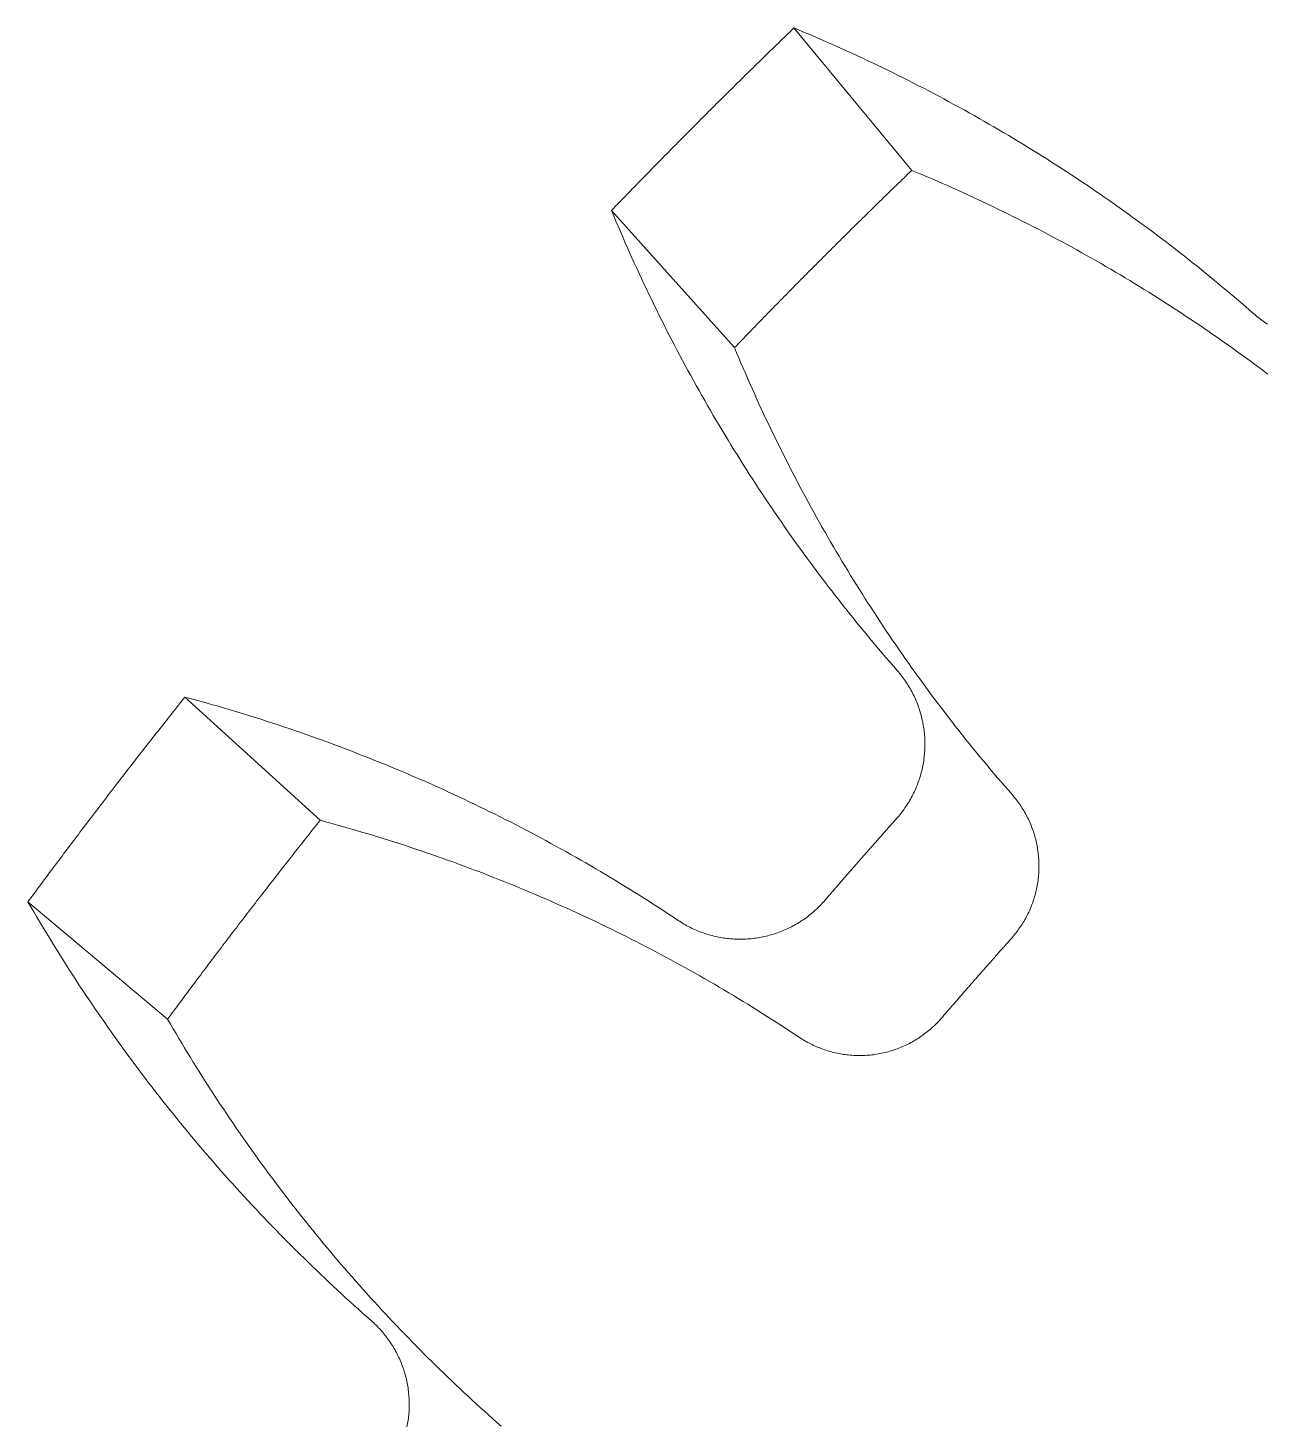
# Model space of a CAD drawing. Header units: millimetres. Extents: x 168.5 to 245.6, y 23.5 to 109.
# Drawn here: x 176.85 to 184.51, y 88.38 to 97.01 of the extents above; entities that cross this region are included whole.
import ezdxf

# ---------------------------------------------------------------- set-up
doc = ezdxf.new("R2010")
doc.units = ezdxf.units.MM
doc.layers.get('0').update_dxf_attribs({"true_color": 0xc2ced6})

# ---------------------------------------------------------------- blocks, each defined once
blk = doc.blocks.new('A$C346350F0')
at = {"color": 0, "linetype": 'Continuous', "lineweight": 0}
for p, q in [((-24.7326, 29.8823), (-25.4601, 30.7613)), ((-25.8272, 28.7877), (-26.5869, 29.6346)), ((-28.3867, 25.8692), (-29.2218, 26.6302)), ((-29.3291, 24.6412), (-30.1919, 25.366))]:
    blk.add_line(p, q, dxfattribs=at)
for points in [[(-25.4601, 30.7613), (-25.4722, 30.7497), (-25.4843, 30.7381), (-25.4964, 30.7264), (-25.5084, 30.7148), (-25.5205, 30.7031), (-25.5325, 30.6914), (-25.5446, 30.6798), (-25.5566, 30.6681), (-25.5687, 30.6564), (-25.5807, 30.6447), (-25.5927, 30.633), (-25.6048, 30.6213), (-25.6168, 30.6096), (-25.6288, 30.5979), (-25.6408, 30.5862), (-25.6528, 30.5745), (-25.6648, 30.5628), (-25.6768, 30.5511), (-25.6888, 30.5394), (-25.7008, 30.5276), (-25.7128, 30.5159), (-25.7248, 30.5042), (-25.7368, 30.4924), (-25.7487, 30.4807), (-25.7607, 30.4689), (-25.7727, 30.4572), (-25.7846, 30.4454), (-25.7966, 30.4336), (-25.8085, 30.4219), (-25.8205, 30.4101), (-25.8324, 30.3983), (-25.8444, 30.3865), (-25.8563, 30.3747), (-25.8682, 30.3629), (-25.8801, 30.3511), (-25.8921, 30.3393), (-25.904, 30.3275), (-25.9159, 30.3157), (-25.9278, 30.3039), (-25.9397, 30.292), (-25.9516, 30.2802), (-25.9635, 30.2684), (-25.9754, 30.2565), (-25.9872, 30.2447), (-25.9991, 30.2329), (-26.011, 30.221), (-26.0228, 30.2091), (-26.0347, 30.1973), (-26.0466, 30.1854), (-26.0584, 30.1735), (-26.0703, 30.1617), (-26.0821, 30.1498), (-26.0939, 30.1379), (-26.1058, 30.126), (-26.1176, 30.1141), (-26.1294, 30.1022), (-26.1413, 30.0903), (-26.1531, 30.0784), (-26.1649, 30.0665), (-26.1767, 30.0546), (-26.1885, 30.0427), (-26.2003, 30.0307), (-26.2121, 30.0188), (-26.2239, 30.0069), (-26.2356, 29.9949), (-26.2474, 29.983), (-26.2592, 29.971), (-26.271, 29.9591), (-26.2827, 29.9471), (-26.2945, 29.9352), (-26.3062, 29.9232), (-26.318, 29.9112), (-26.3297, 29.8992), (-26.3415, 29.8873), (-26.3532, 29.8753), (-26.3649, 29.8633), (-26.3767, 29.8513), (-26.3884, 29.8393), (-26.4001, 29.8273), (-26.4118, 29.8153), (-26.4235, 29.8033), (-26.4352, 29.7912), (-26.4469, 29.7792), (-26.4586, 29.7672), (-26.4703, 29.7552), (-26.482, 29.7431), (-26.4937, 29.7311), (-26.5053, 29.719), (-26.517, 29.707), (-26.5287, 29.6949), (-26.5403, 29.6829), (-26.552, 29.6708), (-26.5636, 29.6587), (-26.5753, 29.6467), (-26.5869, 29.6346)], [(-22.6198, 28.9966), (-22.6464, 29.0198), (-22.6731, 29.043), (-22.6999, 29.0661), (-22.7267, 29.0891), (-22.7537, 29.112), (-22.7807, 29.1348), (-22.8078, 29.1575), (-22.835, 29.1801), (-22.8623, 29.2026), (-22.8896, 29.225), (-22.917, 29.2474), (-22.9445, 29.2696), (-22.9721, 29.2917), (-22.9997, 29.3138), (-23.0274, 29.3357), (-23.0552, 29.3576), (-23.0831, 29.3793), (-23.111, 29.401), (-23.139, 29.4226), (-23.1671, 29.444), (-23.1953, 29.4654), (-23.2235, 29.4867), (-23.2519, 29.5079), (-23.2803, 29.5289), (-23.3087, 29.5499), (-23.3372, 29.5708), (-23.3658, 29.5916), (-23.3945, 29.6123), (-23.4233, 29.6329), (-23.4521, 29.6534), (-23.481, 29.6738), (-23.5099, 29.694), (-23.539, 29.7142), (-23.5681, 29.7343), (-23.5972, 29.7543), (-23.6265, 29.7742), (-23.6558, 29.794), (-23.6851, 29.8137), (-23.7146, 29.8332), (-23.7441, 29.8527), (-23.7736, 29.8721), (-23.8033, 29.8914), (-23.833, 29.9106), (-23.8628, 29.9296), (-23.8926, 29.9486), (-23.9225, 29.9675), (-23.9525, 29.9862), (-23.9825, 30.0049), (-24.0126, 30.0234), (-24.0428, 30.0419), (-24.073, 30.0603), (-24.1033, 30.0785), (-24.1336, 30.0966), (-24.164, 30.1147), (-24.1945, 30.1326), (-24.2251, 30.1504), (-24.2556, 30.1681), (-24.2863, 30.1858), (-24.317, 30.2033), (-24.3478, 30.2207), (-24.3786, 30.238), (-24.4095, 30.2551), (-24.4405, 30.2722), (-24.4715, 30.2892), (-24.5026, 30.3061), (-24.5337, 30.3228), (-24.5649, 30.3395), (-24.5962, 30.356), (-24.6275, 30.3725), (-24.6588, 30.3888), (-24.6902, 30.405), (-24.7217, 30.4211), (-24.7533, 30.4371), (-24.7848, 30.453), (-24.8165, 30.4688), (-24.8482, 30.4845), (-24.8799, 30.5001), (-24.9117, 30.5155), (-24.9436, 30.5309), (-24.9755, 30.5461), (-25.0074, 30.5612), (-25.0394, 30.5762), (-25.0715, 30.5911), (-25.1036, 30.6059), (-25.1358, 30.6206), (-25.168, 30.6352), (-25.2003, 30.6497), (-25.2326, 30.664), (-25.2649, 30.6783), (-25.2973, 30.6924), (-25.3298, 30.7064), (-25.3623, 30.7203), (-25.3949, 30.7341), (-25.4275, 30.7478), (-25.4601, 30.7613)], [(-24.7326, 29.8823), (-24.7443, 29.871), (-24.756, 29.8597), (-24.7678, 29.8484), (-24.7795, 29.837), (-24.7912, 29.8257), (-24.8029, 29.8144), (-24.8146, 29.8031), (-24.8263, 29.7917), (-24.838, 29.7804), (-24.8497, 29.769), (-24.8614, 29.7577), (-24.8731, 29.7463), (-24.8848, 29.7349), (-24.8964, 29.7236), (-24.9081, 29.7122), (-24.9198, 29.7008), (-24.9314, 29.6894), (-24.9431, 29.6781), (-24.9548, 29.6667), (-24.9664, 29.6553), (-24.978, 29.6439), (-24.9897, 29.6325), (-25.0013, 29.6211), (-25.013, 29.6096), (-25.0246, 29.5982), (-25.0362, 29.5868), (-25.0478, 29.5754), (-25.0594, 29.5639), (-25.071, 29.5525), (-25.0826, 29.5411), (-25.0942, 29.5296), (-25.1058, 29.5182), (-25.1174, 29.5067), (-25.129, 29.4953), (-25.1406, 29.4838), (-25.1522, 29.4723), (-25.1637, 29.4609), (-25.1753, 29.4494), (-25.1869, 29.4379), (-25.1984, 29.4264), (-25.21, 29.4149), (-25.2215, 29.4034), (-25.2331, 29.3919), (-25.2446, 29.3804), (-25.2562, 29.3689), (-25.2677, 29.3574), (-25.2792, 29.3459), (-25.2907, 29.3344), (-25.3023, 29.3228), (-25.3138, 29.3113), (-25.3253, 29.2998), (-25.3368, 29.2882), (-25.3483, 29.2767), (-25.3598, 29.2651), (-25.3713, 29.2536), (-25.3828, 29.242), (-25.3942, 29.2305), (-25.4057, 29.2189), (-25.4172, 29.2073), (-25.4287, 29.1957), (-25.4401, 29.1842), (-25.4516, 29.1726), (-25.463, 29.161), (-25.4745, 29.1494), (-25.4859, 29.1378), (-25.4974, 29.1262), (-25.5088, 29.1146), (-25.5202, 29.103), (-25.5317, 29.0914), (-25.5431, 29.0797), (-25.5545, 29.0681), (-25.5659, 29.0565), (-25.5773, 29.0448), (-25.5887, 29.0332), (-25.6001, 29.0216), (-25.6115, 29.0099), (-25.6229, 28.9983), (-25.6343, 28.9866), (-25.6457, 28.9749), (-25.6571, 28.9633), (-25.6684, 28.9516), (-25.6798, 28.9399), (-25.6912, 28.9282), (-25.7025, 28.9166), (-25.7139, 28.9049), (-25.7252, 28.8932), (-25.7366, 28.8815), (-25.7479, 28.8698), (-25.7593, 28.8581), (-25.7706, 28.8464), (-25.7819, 28.8346), (-25.7932, 28.8229), (-25.8046, 28.8112), (-25.8159, 28.7995), (-25.8272, 28.7877)], [(-22.5325, 28.6234), (-22.5599, 28.6441), (-22.5874, 28.6646), (-22.615, 28.6851), (-22.6426, 28.7055), (-22.6704, 28.7258), (-22.6981, 28.746), (-22.726, 28.7661), (-22.7539, 28.7861), (-22.7819, 28.806), (-22.81, 28.8258), (-22.8381, 28.8455), (-22.8663, 28.8651), (-22.8946, 28.8846), (-22.9229, 28.904), (-22.9513, 28.9234), (-22.9798, 28.9426), (-23.0083, 28.9617), (-23.0369, 28.9807), (-23.0656, 28.9997), (-23.0943, 29.0185), (-23.1231, 29.0372), (-23.1519, 29.0558), (-23.1809, 29.0744), (-23.2098, 29.0928), (-23.2389, 29.1111), (-23.268, 29.1293), (-23.2972, 29.1475), (-23.3264, 29.1655), (-23.3557, 29.1834), (-23.3851, 29.2012), (-23.4145, 29.219), (-23.444, 29.2366), (-23.4735, 29.2541), (-23.5031, 29.2715), (-23.5328, 29.2888), (-23.5625, 29.3061), (-23.5923, 29.3232), (-23.6221, 29.3402), (-23.652, 29.3571), (-23.682, 29.3739), (-23.712, 29.3906), (-23.7421, 29.4072), (-23.7722, 29.4237), (-23.8024, 29.44), (-23.8326, 29.4563), (-23.8629, 29.4725), (-23.8933, 29.4886), (-23.9237, 29.5045), (-23.9542, 29.5204), (-23.9847, 29.5362), (-24.0153, 29.5518), (-24.0459, 29.5674), (-24.0766, 29.5828), (-24.1073, 29.5981), (-24.1381, 29.6134), (-24.1689, 29.6285), (-24.1998, 29.6435), (-24.2308, 29.6584), (-24.2618, 29.6732), (-24.2928, 29.6879), (-24.3239, 29.7025), (-24.3551, 29.717), (-24.3862, 29.7313), (-24.4175, 29.7456), (-24.4488, 29.7598), (-24.4801, 29.7738), (-24.5115, 29.7878), (-24.543, 29.8016), (-24.5744, 29.8153), (-24.606, 29.8289), (-24.6376, 29.8424), (-24.6692, 29.8558), (-24.7009, 29.8691), (-24.7326, 29.8823)], [(-26.5869, 29.6346), (-26.5734, 29.6019), (-26.5597, 29.5693), (-26.5459, 29.5368), (-26.532, 29.5043), (-26.518, 29.4718), (-26.5038, 29.4394), (-26.4896, 29.407), (-26.4753, 29.3747), (-26.4608, 29.3424), (-26.4462, 29.3102), (-26.4315, 29.2781), (-26.4167, 29.2459), (-26.4018, 29.2139), (-26.3868, 29.1819), (-26.3717, 29.1499), (-26.3565, 29.118), (-26.3411, 29.0862), (-26.3257, 29.0544), (-26.3101, 29.0226), (-26.2944, 28.9909), (-26.2786, 28.9593), (-26.2627, 28.9277), (-26.2467, 28.8962), (-26.2306, 28.8647), (-26.2144, 28.8333), (-26.1981, 28.8019), (-26.1816, 28.7706), (-26.1651, 28.7394), (-26.1484, 28.7082), (-26.1317, 28.677), (-26.1148, 28.646), (-26.0978, 28.6149), (-26.0808, 28.584), (-26.0636, 28.5531), (-26.0463, 28.5222), (-26.0289, 28.4915), (-26.0114, 28.4607), (-25.9938, 28.4301), (-25.976, 28.3995), (-25.9582, 28.3689), (-25.9403, 28.3385), (-25.9223, 28.3081), (-25.9041, 28.2777), (-25.8859, 28.2474), (-25.8675, 28.2172), (-25.8491, 28.187), (-25.8305, 28.1569), (-25.8119, 28.1269), (-25.7931, 28.0969), (-25.7742, 28.067), (-25.7553, 28.0372), (-25.7362, 28.0074), (-25.717, 27.9777), (-25.6977, 27.9481), (-25.6784, 27.9185), (-25.6589, 27.889), (-25.6393, 27.8596), (-25.6196, 27.8302), (-25.5998, 27.8009), (-25.5799, 27.7716), (-25.56, 27.7425), (-25.5399, 27.7134), (-25.5197, 27.6843), (-25.4994, 27.6554), (-25.479, 27.6265), (-25.4585, 27.5977), (-25.4379, 27.5689), (-25.4172, 27.5403), (-25.3965, 27.5117), (-25.3756, 27.4831), (-25.3546, 27.4547), (-25.3335, 27.4263), (-25.3123, 27.398), (-25.2911, 27.3697), (-25.2697, 27.3416), (-25.2482, 27.3135), (-25.2267, 27.2854), (-25.205, 27.2575), (-25.1832, 27.2296), (-25.1614, 27.2018), (-25.1394, 27.1741), (-25.1174, 27.1465), (-25.0952, 27.1189), (-25.073, 27.0914), (-25.0507, 27.064), (-25.0283, 27.0367), (-25.0057, 27.0094), (-24.9831, 26.9822), (-24.9604, 26.9551), (-24.9376, 26.9281), (-24.9147, 26.9011), (-24.8917, 26.8743), (-24.8687, 26.8475), (-24.8455, 26.8208), (-24.8222, 26.7942)], [(-22.6198, 28.9966), (-22.6118, 28.9897), (-22.6037, 28.9829), (-22.5956, 28.9763), (-22.5873, 28.9698), (-22.5789, 28.9634), (-22.5705, 28.9572), (-22.5619, 28.9511), (-22.5533, 28.9451), (-22.5445, 28.9392), (-22.5357, 28.9335)], [(-25.8272, 28.7877), (-25.814, 28.756), (-25.8007, 28.7244), (-25.7873, 28.6927), (-25.7738, 28.6611), (-25.7602, 28.6296), (-25.7465, 28.5981), (-25.7326, 28.5667), (-25.7187, 28.5353), (-25.7046, 28.5039), (-25.6905, 28.4727), (-25.6762, 28.4414), (-25.6619, 28.4102), (-25.6474, 28.3791), (-25.6328, 28.348), (-25.6181, 28.3169), (-25.6033, 28.2859), (-25.5884, 28.255), (-25.5734, 28.2241), (-25.5582, 28.1933), (-25.543, 28.1625), (-25.5277, 28.1317), (-25.5122, 28.1011), (-25.4967, 28.0704), (-25.481, 28.0398), (-25.4653, 28.0093), (-25.4494, 27.9789), (-25.4335, 27.9485), (-25.4174, 27.9181), (-25.4012, 27.8878), (-25.3849, 27.8576), (-25.3686, 27.8274), (-25.3521, 27.7972), (-25.3355, 27.7672), (-25.3188, 27.7371), (-25.302, 27.7072), (-25.2851, 27.6773), (-25.2681, 27.6474), (-25.251, 27.6177), (-25.2337, 27.5879), (-25.2164, 27.5583), (-25.199, 27.5287), (-25.1815, 27.4991), (-25.1639, 27.4696), (-25.1462, 27.4402), (-25.1283, 27.4109), (-25.1104, 27.3816), (-25.0924, 27.3523), (-25.0743, 27.3231), (-25.056, 27.294), (-25.0377, 27.265), (-25.0193, 27.236), (-25.0008, 27.2071), (-24.9821, 27.1782), (-24.9634, 27.1494), (-24.9446, 27.1207), (-24.9256, 27.092), (-24.9066, 27.0634), (-24.8875, 27.0349), (-24.8683, 27.0064), (-24.849, 26.978), (-24.8296, 26.9497), (-24.81, 26.9214), (-24.7904, 26.8932), (-24.7707, 26.8651), (-24.7509, 26.837), (-24.731, 26.809), (-24.711, 26.7811), (-24.6909, 26.7533), (-24.6707, 26.7255), (-24.6504, 26.6978), (-24.6301, 26.6701), (-24.6096, 26.6425), (-24.589, 26.615), (-24.5683, 26.5876), (-24.5476, 26.5602), (-24.5267, 26.5329), (-24.5058, 26.5057), (-24.4847, 26.4786), (-24.4636, 26.4515), (-24.4424, 26.4245), (-24.421, 26.3976), (-24.3996, 26.3707), (-24.3781, 26.3439), (-24.3565, 26.3172), (-24.3348, 26.2906), (-24.313, 26.2641), (-24.2912, 26.2376), (-24.2692, 26.2112), (-24.2471, 26.1848), (-24.225, 26.1586), (-24.2028, 26.1324), (-24.1804, 26.1063), (-24.158, 26.0803), (-24.1355, 26.0544), (-24.1129, 26.0285)], [(-24.8263, 25.8799), (-24.8193, 25.8878), (-24.8125, 25.8958), (-24.8058, 25.9039), (-24.7992, 25.9121), (-24.7928, 25.9204), (-24.7864, 25.9288), (-24.7802, 25.9373), (-24.7742, 25.9459), (-24.7682, 25.9546), (-24.7625, 25.9634), (-24.7568, 25.9722), (-24.7513, 25.9812), (-24.7459, 25.9902), (-24.7406, 25.9993), (-24.7355, 26.0085), (-24.7305, 26.0178), (-24.7257, 26.0272), (-24.721, 26.0366), (-24.7165, 26.0461), (-24.7121, 26.0556), (-24.7078, 26.0652), (-24.7037, 26.0749), (-24.6998, 26.0847), (-24.696, 26.0945), (-24.6923, 26.1043), (-24.6888, 26.1143), (-24.6854, 26.1242), (-24.6822, 26.1343), (-24.6792, 26.1443), (-24.6763, 26.1544), (-24.6735, 26.1646), (-24.671, 26.1748), (-24.6685, 26.185), (-24.6663, 26.1953), (-24.6641, 26.2056), (-24.6622, 26.2159), (-24.6604, 26.2263), (-24.6587, 26.2367), (-24.6572, 26.2471), (-24.6559, 26.2575), (-24.6548, 26.268), (-24.6537, 26.2785), (-24.6529, 26.289), (-24.6522, 26.2995), (-24.6517, 26.31), (-24.6513, 26.3205), (-24.6511, 26.331), (-24.6511, 26.3415), (-24.6512, 26.352), (-24.6515, 26.3625), (-24.6519, 26.3731), (-24.6525, 26.3836), (-24.6532, 26.3941), (-24.6542, 26.4045), (-24.6552, 26.415), (-24.6565, 26.4254), (-24.6579, 26.4359), (-24.6594, 26.4463), (-24.6611, 26.4567), (-24.663, 26.467), (-24.665, 26.4773), (-24.6672, 26.4876), (-24.6695, 26.4979), (-24.672, 26.5081), (-24.6747, 26.5183), (-24.6775, 26.5284), (-24.6804, 26.5385), (-24.6836, 26.5486), (-24.6868, 26.5586), (-24.6902, 26.5685), (-24.6938, 26.5784), (-24.6975, 26.5882), (-24.7014, 26.598), (-24.7054, 26.6077), (-24.7096, 26.6174), (-24.7139, 26.627), (-24.7184, 26.6365), (-24.723, 26.646), (-24.7277, 26.6554), (-24.7326, 26.6647), (-24.7376, 26.6739), (-24.7428, 26.6831), (-24.7481, 26.6922), (-24.7536, 26.7012), (-24.7592, 26.7101), (-24.7649, 26.7189), (-24.7707, 26.7277), (-24.7767, 26.7363), (-24.7828, 26.7449), (-24.7891, 26.7533), (-24.7955, 26.7617), (-24.802, 26.77), (-24.8086, 26.7781), (-24.8153, 26.7862), (-24.8222, 26.7942)], [(-29.2218, 26.6302), (-29.2322, 26.6171), (-29.2427, 26.604), (-29.2531, 26.5908), (-29.2636, 26.5777), (-29.274, 26.5646), (-29.2844, 26.5514), (-29.2949, 26.5383), (-29.3053, 26.5252), (-29.3157, 26.512), (-29.3261, 26.4989), (-29.3365, 26.4857), (-29.3469, 26.4725), (-29.3573, 26.4594), (-29.3677, 26.4462), (-29.3781, 26.433), (-29.3884, 26.4198), (-29.3988, 26.4067), (-29.4092, 26.3935), (-29.4195, 26.3803), (-29.4299, 26.3671), (-29.4403, 26.3539), (-29.4506, 26.3407), (-29.4609, 26.3275), (-29.4713, 26.3143), (-29.4816, 26.301), (-29.4919, 26.2878), (-29.5023, 26.2746), (-29.5126, 26.2614), (-29.5229, 26.2481), (-29.5332, 26.2349), (-29.5435, 26.2217), (-29.5538, 26.2084), (-29.5641, 26.1952), (-29.5744, 26.1819), (-29.5846, 26.1687), (-29.5949, 26.1554), (-29.6052, 26.1421), (-29.6155, 26.1289), (-29.6257, 26.1156), (-29.636, 26.1023), (-29.6462, 26.0891), (-29.6565, 26.0758), (-29.6667, 26.0625), (-29.6769, 26.0492), (-29.6872, 26.0359), (-29.6974, 26.0226), (-29.7076, 26.0093), (-29.7178, 25.996), (-29.728, 25.9827), (-29.7382, 25.9694), (-29.7484, 25.956), (-29.7586, 25.9427), (-29.7688, 25.9294), (-29.779, 25.916), (-29.7891, 25.9027), (-29.7993, 25.8894), (-29.8095, 25.876), (-29.8196, 25.8627), (-29.8298, 25.8493), (-29.8399, 25.836), (-29.8501, 25.8226), (-29.8602, 25.8092), (-29.8704, 25.7959), (-29.8805, 25.7825), (-29.8906, 25.7691), (-29.9007, 25.7558), (-29.9108, 25.7424), (-29.921, 25.729), (-29.9311, 25.7156), (-29.9411, 25.7022), (-29.9512, 25.6888), (-29.9613, 25.6754), (-29.9714, 25.662), (-29.9815, 25.6486), (-29.9916, 25.6352), (-30.0016, 25.6217), (-30.0117, 25.6083), (-30.0217, 25.5949), (-30.0318, 25.5815), (-30.0418, 25.568), (-30.0519, 25.5546), (-30.0619, 25.5411), (-30.0719, 25.5277), (-30.0819, 25.5142), (-30.092, 25.5008), (-30.102, 25.4873), (-30.112, 25.4739), (-30.122, 25.4604), (-30.132, 25.4469), (-30.142, 25.4334), (-30.152, 25.42), (-30.1619, 25.4065), (-30.1719, 25.393), (-30.1819, 25.3795), (-30.1919, 25.366)], [(-26.1754, 25.2513), (-26.2048, 25.2709), (-26.2343, 25.2903), (-26.2639, 25.3097), (-26.2935, 25.329), (-26.3232, 25.3482), (-26.353, 25.3673), (-26.3828, 25.3862), (-26.4127, 25.4051), (-26.4427, 25.4239), (-26.4727, 25.4426), (-26.5028, 25.4611), (-26.5329, 25.4796), (-26.5632, 25.4979), (-26.5934, 25.5162), (-26.6238, 25.5343), (-26.6542, 25.5524), (-26.6847, 25.5703), (-26.7152, 25.5881), (-26.7458, 25.6059), (-26.7765, 25.6235), (-26.8072, 25.641), (-26.8379, 25.6584), (-26.8688, 25.6757), (-26.8997, 25.6929), (-26.9306, 25.71), (-26.9616, 25.727), (-26.9927, 25.7438), (-27.0238, 25.7606), (-27.055, 25.7773), (-27.0863, 25.7938), (-27.1176, 25.8103), (-27.1489, 25.8266), (-27.1804, 25.8428), (-27.2118, 25.8589), (-27.2433, 25.8749), (-27.2749, 25.8908), (-27.3066, 25.9066), (-27.3383, 25.9223), (-27.37, 25.9379), (-27.4018, 25.9534), (-27.4336, 25.9687), (-27.4655, 25.984), (-27.4975, 25.9991), (-27.5295, 26.0141), (-27.5616, 26.029), (-27.5937, 26.0438), (-27.6258, 26.0585), (-27.6581, 26.0731), (-27.6903, 26.0876), (-27.7226, 26.1019), (-27.755, 26.1162), (-27.7874, 26.1303), (-27.8199, 26.1443), (-27.8524, 26.1582), (-27.8849, 26.172), (-27.9175, 26.1857), (-27.9502, 26.1993), (-27.9829, 26.2128), (-28.0156, 26.2261), (-28.0484, 26.2393), (-28.0812, 26.2525), (-28.1141, 26.2655), (-28.147, 26.2784), (-28.18, 26.2911), (-28.213, 26.3038), (-28.2461, 26.3164), (-28.2792, 26.3288), (-28.3123, 26.3411), (-28.3455, 26.3533), (-28.3787, 26.3654), (-28.412, 26.3774), (-28.4453, 26.3893), (-28.4786, 26.401), (-28.512, 26.4127), (-28.5454, 26.4242), (-28.5789, 26.4356), (-28.6124, 26.4469), (-28.646, 26.4581), (-28.6795, 26.4691), (-28.7132, 26.4801), (-28.7468, 26.4909), (-28.7805, 26.5016), (-28.8143, 26.5122), (-28.848, 26.5227), (-28.8818, 26.533), (-28.9157, 26.5433), (-28.9495, 26.5534), (-28.9835, 26.5634), (-29.0174, 26.5733), (-29.0514, 26.5831), (-29.0854, 26.5927), (-29.1194, 26.6023), (-29.1535, 26.6117), (-29.1876, 26.621), (-29.2218, 26.6302)], [(-24.1168, 25.1403), (-24.1101, 25.148), (-24.1034, 25.1558), (-24.0969, 25.1637), (-24.0905, 25.1716), (-24.0843, 25.1797), (-24.0781, 25.1879), (-24.0721, 25.1961), (-24.0662, 25.2045), (-24.0605, 25.2129), (-24.0548, 25.2214), (-24.0493, 25.2301), (-24.044, 25.2388), (-24.0387, 25.2475), (-24.0336, 25.2564), (-24.0287, 25.2653), (-24.0238, 25.2743), (-24.0191, 25.2834), (-24.0146, 25.2925), (-24.0102, 25.3018), (-24.0059, 25.311), (-24.0018, 25.3204), (-23.9978, 25.3298), (-23.9939, 25.3393), (-23.9902, 25.3488), (-23.9867, 25.3584), (-23.9833, 25.368), (-23.98, 25.3777), (-23.9769, 25.3874), (-23.9739, 25.3972), (-23.9711, 25.407), (-23.9685, 25.4169), (-23.966, 25.4268), (-23.9636, 25.4368), (-23.9614, 25.4467), (-23.9593, 25.4567), (-23.9574, 25.4668), (-23.9557, 25.4769), (-23.9541, 25.4869), (-23.9526, 25.4971), (-23.9514, 25.5072), (-23.9502, 25.5174), (-23.9492, 25.5275), (-23.9484, 25.5377), (-23.9477, 25.5479), (-23.9472, 25.5581), (-23.9469, 25.5683), (-23.9467, 25.5786), (-23.9466, 25.5888), (-23.9467, 25.599), (-23.947, 25.6092), (-23.9474, 25.6194), (-23.948, 25.6296), (-23.9487, 25.6398), (-23.9496, 25.65), (-23.9507, 25.6602), (-23.9519, 25.6703), (-23.9532, 25.6804), (-23.9547, 25.6905), (-23.9564, 25.7006), (-23.9582, 25.7107), (-23.9602, 25.7207), (-23.9623, 25.7307), (-23.9646, 25.7407), (-23.967, 25.7506), (-23.9696, 25.7605), (-23.9723, 25.7703), (-23.9752, 25.7801), (-23.9782, 25.7899), (-23.9814, 25.7996), (-23.9847, 25.8093), (-23.9882, 25.8189), (-23.9918, 25.8285), (-23.9955, 25.838), (-23.9994, 25.8474), (-24.0035, 25.8568), (-24.0077, 25.8661), (-24.012, 25.8754), (-24.0165, 25.8846), (-24.0211, 25.8937), (-24.0258, 25.9027), (-24.0307, 25.9117), (-24.0358, 25.9206), (-24.0409, 25.9294), (-24.0462, 25.9382), (-24.0516, 25.9468), (-24.0572, 25.9554), (-24.0629, 25.9639), (-24.0687, 25.9723), (-24.0746, 25.9806), (-24.0807, 25.9888), (-24.0869, 25.9969), (-24.0932, 26.005), (-24.0997, 26.0129), (-24.1062, 26.0208), (-24.1129, 26.0285)], [(-28.3867, 25.8692), (-28.3969, 25.8565), (-28.407, 25.8437), (-28.4172, 25.831), (-28.4273, 25.8182), (-28.4375, 25.8055), (-28.4476, 25.7927), (-28.4577, 25.7799), (-28.4678, 25.7672), (-28.478, 25.7544), (-28.4881, 25.7416), (-28.4982, 25.7288), (-28.5083, 25.716), (-28.5184, 25.7033), (-28.5285, 25.6905), (-28.5386, 25.6777), (-28.5486, 25.6649), (-28.5587, 25.6521), (-28.5688, 25.6392), (-28.5789, 25.6264), (-28.5889, 25.6136), (-28.599, 25.6008), (-28.609, 25.588), (-28.6191, 25.5751), (-28.6291, 25.5623), (-28.6391, 25.5495), (-28.6492, 25.5366), (-28.6592, 25.5238), (-28.6692, 25.5109), (-28.6792, 25.4981), (-28.6893, 25.4852), (-28.6993, 25.4724), (-28.7093, 25.4595), (-28.7193, 25.4466), (-28.7292, 25.4338), (-28.7392, 25.4209), (-28.7492, 25.408), (-28.7592, 25.3951), (-28.7692, 25.3822), (-28.7791, 25.3693), (-28.7891, 25.3564), (-28.799, 25.3435), (-28.809, 25.3306), (-28.8189, 25.3177), (-28.8289, 25.3048), (-28.8388, 25.2919), (-28.8487, 25.279), (-28.8587, 25.266), (-28.8686, 25.2531), (-28.8785, 25.2402), (-28.8884, 25.2272), (-28.8983, 25.2143), (-28.9082, 25.2014), (-28.9181, 25.1884), (-28.928, 25.1755), (-28.9379, 25.1625), (-28.9478, 25.1496), (-28.9576, 25.1366), (-28.9675, 25.1236), (-28.9774, 25.1107), (-28.9872, 25.0977), (-28.9971, 25.0847), (-29.0069, 25.0717), (-29.0168, 25.0587), (-29.0266, 25.0457), (-29.0365, 25.0328), (-29.0463, 25.0198), (-29.0561, 25.0068), (-29.0659, 24.9937), (-29.0757, 24.9807), (-29.0855, 24.9677), (-29.0954, 24.9547), (-29.1051, 24.9417), (-29.1149, 24.9287), (-29.1247, 24.9156), (-29.1345, 24.9026), (-29.1443, 24.8896), (-29.1541, 24.8765), (-29.1638, 24.8635), (-29.1736, 24.8504), (-29.1833, 24.8374), (-29.1931, 24.8243), (-29.2028, 24.8113), (-29.2126, 24.7982), (-29.2223, 24.7851), (-29.2321, 24.7721), (-29.2418, 24.759), (-29.2515, 24.7459), (-29.2612, 24.7328), (-29.2709, 24.7197), (-29.2806, 24.7067), (-29.2903, 24.6936), (-29.3, 24.6805), (-29.3097, 24.6674), (-29.3194, 24.6543), (-29.3291, 24.6412)], [(-25.4274, 24.5297), (-25.456, 24.5487), (-25.4846, 24.5676), (-25.5133, 24.5865), (-25.5421, 24.6052), (-25.571, 24.6238), (-25.5999, 24.6424), (-25.6289, 24.6608), (-25.6579, 24.6791), (-25.687, 24.6974), (-25.7162, 24.7155), (-25.7454, 24.7335), (-25.7747, 24.7515), (-25.8041, 24.7693), (-25.8335, 24.787), (-25.863, 24.8047), (-25.8925, 24.8222), (-25.9221, 24.8396), (-25.9518, 24.8569), (-25.9815, 24.8741), (-26.0113, 24.8913), (-26.0411, 24.9083), (-26.071, 24.9252), (-26.101, 24.942), (-26.131, 24.9587), (-26.1611, 24.9753), (-26.1912, 24.9918), (-26.2214, 25.0082), (-26.2516, 25.0245), (-26.2819, 25.0406), (-26.3123, 25.0567), (-26.3427, 25.0727), (-26.3731, 25.0886), (-26.4036, 25.1043), (-26.4342, 25.12), (-26.4648, 25.1355), (-26.4955, 25.151), (-26.5262, 25.1663), (-26.557, 25.1816), (-26.5879, 25.1967), (-26.6188, 25.2117), (-26.6497, 25.2266), (-26.6807, 25.2414), (-26.7117, 25.2561), (-26.7428, 25.2707), (-26.774, 25.2852), (-26.8052, 25.2996), (-26.8364, 25.3139), (-26.8677, 25.328), (-26.899, 25.3421), (-26.9304, 25.356), (-26.9619, 25.3699), (-26.9933, 25.3836), (-27.0249, 25.3972), (-27.0564, 25.4107), (-27.0881, 25.4241), (-27.1197, 25.4374), (-27.1515, 25.4506), (-27.1832, 25.4637), (-27.215, 25.4767), (-27.2469, 25.4895), (-27.2788, 25.5023), (-27.3107, 25.5149), (-27.3427, 25.5274), (-27.3747, 25.5398), (-27.4068, 25.5522), (-27.4389, 25.5643), (-27.471, 25.5764), (-27.5032, 25.5884), (-27.5355, 25.6003), (-27.5677, 25.612), (-27.6001, 25.6237), (-27.6324, 25.6352), (-27.6648, 25.6466), (-27.6972, 25.6579), (-27.7297, 25.6691), (-27.7622, 25.6802), (-27.7948, 25.6911), (-27.8274, 25.702), (-27.86, 25.7127), (-27.8927, 25.7234), (-27.9253, 25.7339), (-27.9581, 25.7443), (-27.9909, 25.7546), (-28.0237, 25.7648), (-28.0565, 25.7748), (-28.0894, 25.7848), (-28.1223, 25.7946), (-28.1552, 25.8043), (-28.1882, 25.8139), (-28.2212, 25.8234), (-28.2542, 25.8328), (-28.2873, 25.8421), (-28.3204, 25.8513), (-28.3536, 25.8603), (-28.3867, 25.8692)], [(-24.8263, 25.8799), (-24.831, 25.8746), (-24.8357, 25.8693), (-24.8404, 25.864), (-24.8451, 25.8587), (-24.8498, 25.8535), (-24.8545, 25.8482), (-24.8592, 25.8429), (-24.8639, 25.8376), (-24.8686, 25.8323), (-24.8733, 25.827), (-24.878, 25.8218), (-24.8827, 25.8165), (-24.8874, 25.8112), (-24.8921, 25.8059), (-24.8968, 25.8006), (-24.9015, 25.7953), (-24.9062, 25.79), (-24.9109, 25.7847), (-24.9156, 25.7794), (-24.9203, 25.7741), (-24.925, 25.7688), (-24.9296, 25.7635), (-24.9343, 25.7582), (-24.939, 25.7529), (-24.9437, 25.7476), (-24.9484, 25.7423), (-24.9531, 25.737), (-24.9578, 25.7317), (-24.9624, 25.7264), (-24.9671, 25.7211), (-24.9718, 25.7158), (-24.9765, 25.7105), (-24.9812, 25.7052), (-24.9858, 25.6999), (-24.9905, 25.6946), (-24.9952, 25.6893), (-24.9999, 25.684), (-25.0045, 25.6787), (-25.0092, 25.6734), (-25.0139, 25.6681), (-25.0186, 25.6627), (-25.0232, 25.6574), (-25.0279, 25.6521), (-25.0326, 25.6468), (-25.0372, 25.6415), (-25.0419, 25.6362), (-25.0466, 25.6309), (-25.0512, 25.6255), (-25.0559, 25.6202), (-25.0606, 25.6149), (-25.0652, 25.6096), (-25.0699, 25.6043), (-25.0745, 25.5989), (-25.0792, 25.5936), (-25.0839, 25.5883), (-25.0885, 25.583), (-25.0932, 25.5776), (-25.0978, 25.5723), (-25.1025, 25.567), (-25.1071, 25.5616), (-25.1118, 25.5563), (-25.1164, 25.551), (-25.1211, 25.5457), (-25.1257, 25.5403), (-25.1304, 25.535), (-25.135, 25.5297), (-25.1397, 25.5243), (-25.1443, 25.519), (-25.149, 25.5136), (-25.1536, 25.5083), (-25.1582, 25.503), (-25.1629, 25.4976), (-25.1675, 25.4923), (-25.1722, 25.487), (-25.1768, 25.4816), (-25.1814, 25.4763), (-25.1861, 25.4709), (-25.1907, 25.4656), (-25.1953, 25.4602), (-25.2, 25.4549), (-25.2046, 25.4495), (-25.2092, 25.4442), (-25.2139, 25.4389), (-25.2185, 25.4335), (-25.2231, 25.4282), (-25.2278, 25.4228), (-25.2324, 25.4175), (-25.237, 25.4121), (-25.2416, 25.4067), (-25.2463, 25.4014), (-25.2509, 25.396), (-25.2555, 25.3907), (-25.2601, 25.3853), (-25.2647, 25.38), (-25.2694, 25.3746)], [(-30.1919, 25.366), (-30.1741, 25.3354), (-30.1563, 25.3049), (-30.1384, 25.2744), (-30.1204, 25.244), (-30.1022, 25.2136), (-30.084, 25.1833), (-30.0657, 25.1531), (-30.0472, 25.1229), (-30.0287, 25.0928), (-30.01, 25.0628), (-29.9913, 25.0328), (-29.9724, 25.0029), (-29.9534, 24.9731), (-29.9344, 24.9433), (-29.9152, 24.9136), (-29.8959, 24.8839), (-29.8766, 24.8544), (-29.8571, 24.8249), (-29.8375, 24.7954), (-29.8178, 24.766), (-29.798, 24.7367), (-29.7782, 24.7075), (-29.7582, 24.6783), (-29.7381, 24.6492), (-29.7179, 24.6202), (-29.6976, 24.5912), (-29.6773, 24.5623), (-29.6568, 24.5335), (-29.6362, 24.5048), (-29.6155, 24.4761), (-29.5947, 24.4475), (-29.5739, 24.4189), (-29.5529, 24.3905), (-29.5318, 24.3621), (-29.5106, 24.3338), (-29.4894, 24.3055), (-29.468, 24.2773), (-29.4465, 24.2492), (-29.425, 24.2212), (-29.4033, 24.1933), (-29.3816, 24.1654), (-29.3597, 24.1376), (-29.3378, 24.1099), (-29.3157, 24.0822), (-29.2936, 24.0547), (-29.2714, 24.0272), (-29.249, 23.9997), (-29.2266, 23.9724), (-29.2041, 23.9451), (-29.1815, 23.9179), (-29.1588, 23.8908), (-29.136, 23.8638), (-29.1131, 23.8369), (-29.0901, 23.81), (-29.0671, 23.7832), (-29.0439, 23.7565), (-29.0206, 23.7299), (-28.9973, 23.7033), (-28.9739, 23.6768), (-28.9503, 23.6504), (-28.9267, 23.6241), (-28.903, 23.5979), (-28.8792, 23.5718), (-28.8553, 23.5457), (-28.8313, 23.5197), (-28.8072, 23.4938), (-28.7831, 23.468), (-28.7588, 23.4423), (-28.7345, 23.4166), (-28.71, 23.3911), (-28.6855, 23.3656), (-28.6609, 23.3402), (-28.6362, 23.3149), (-28.6115, 23.2897), (-28.5866, 23.2645), (-28.5616, 23.2395), (-28.5366, 23.2145), (-28.5115, 23.1896), (-28.4863, 23.1648), (-28.461, 23.1401), (-28.4356, 23.1155), (-28.4101, 23.091), (-28.3846, 23.0666), (-28.3589, 23.0422), (-28.3332, 23.0179), (-28.3074, 22.9938), (-28.2815, 22.9697), (-28.2556, 22.9457), (-28.2295, 22.9218), (-28.2034, 22.898), (-28.1772, 22.8742), (-28.1509, 22.8506), (-28.1245, 22.827), (-28.098, 22.8036), (-28.0715, 22.7802)], [(-26.1754, 25.2513), (-26.1666, 25.2455), (-26.1577, 25.2398), (-26.1487, 25.2343), (-26.1397, 25.229), (-26.1305, 25.2237), (-26.1213, 25.2186), (-26.112, 25.2137), (-26.1027, 25.2089), (-26.0933, 25.2042), (-26.0838, 25.1997), (-26.0742, 25.1953), (-26.0646, 25.1911), (-26.0549, 25.187), (-26.0451, 25.1831), (-26.0353, 25.1793), (-26.0254, 25.1757), (-26.0155, 25.1722), (-26.0055, 25.1689), (-25.9955, 25.1657), (-25.9854, 25.1627), (-25.9753, 25.1598), (-25.9651, 25.1571), (-25.9549, 25.1545), (-25.9447, 25.1521), (-25.9344, 25.1499), (-25.9241, 25.1478), (-25.9137, 25.1458), (-25.9034, 25.1441), (-25.893, 25.1424), (-25.8826, 25.141), (-25.8721, 25.1397), (-25.8617, 25.1385), (-25.8512, 25.1376), (-25.8407, 25.1367), (-25.8302, 25.1361), (-25.8197, 25.1356), (-25.8092, 25.1352), (-25.7987, 25.1351), (-25.7881, 25.135), (-25.7776, 25.1352), (-25.7671, 25.1355), (-25.7566, 25.1359), (-25.7461, 25.1366), (-25.7356, 25.1373), (-25.7251, 25.1383), (-25.7147, 25.1394), (-25.7042, 25.1406), (-25.6938, 25.1421), (-25.6834, 25.1436), (-25.673, 25.1454), (-25.6627, 25.1473), (-25.6523, 25.1493), (-25.6421, 25.1515), (-25.6318, 25.1539), (-25.6216, 25.1564), (-25.6114, 25.1591), (-25.6013, 25.1619), (-25.5912, 25.1649), (-25.5812, 25.1681), (-25.5712, 25.1713), (-25.5612, 25.1748), (-25.5513, 25.1784), (-25.5415, 25.1821), (-25.5317, 25.186), (-25.522, 25.1901), (-25.5124, 25.1943), (-25.5028, 25.1986), (-25.4933, 25.2031), (-25.4838, 25.2077), (-25.4744, 25.2125), (-25.4651, 25.2174), (-25.4559, 25.2224), (-25.4468, 25.2276), (-25.4377, 25.233), (-25.4287, 25.2385), (-25.4198, 25.2441), (-25.411, 25.2498), (-25.4023, 25.2557), (-25.3936, 25.2617), (-25.3851, 25.2678), (-25.3766, 25.2741), (-25.3683, 25.2805), (-25.36, 25.287), (-25.3519, 25.2937), (-25.3438, 25.3004), (-25.3359, 25.3073), (-25.3281, 25.3144), (-25.3203, 25.3215), (-25.3127, 25.3287), (-25.3052, 25.3361), (-25.2978, 25.3436), (-25.2905, 25.3512), (-25.2833, 25.3589), (-25.2763, 25.3667), (-25.2694, 25.3746)], [(-24.1168, 25.1403), (-24.1214, 25.1352), (-24.126, 25.1301), (-24.1305, 25.1249), (-24.1351, 25.1198), (-24.1397, 25.1147), (-24.1443, 25.1095), (-24.1488, 25.1044), (-24.1534, 25.0993), (-24.158, 25.0941), (-24.1625, 25.089), (-24.1671, 25.0839), (-24.1717, 25.0787), (-24.1762, 25.0736), (-24.1808, 25.0685), (-24.1853, 25.0633), (-24.1899, 25.0582), (-24.1945, 25.053), (-24.199, 25.0479), (-24.2036, 25.0428), (-24.2081, 25.0376), (-24.2127, 25.0325), (-24.2173, 25.0273), (-24.2218, 25.0222), (-24.2264, 25.017), (-24.2309, 25.0119), (-24.2355, 25.0067), (-24.24, 25.0016), (-24.2446, 24.9964), (-24.2491, 24.9913), (-24.2537, 24.9861), (-24.2582, 24.981), (-24.2628, 24.9758), (-24.2673, 24.9707), (-24.2718, 24.9655), (-24.2764, 24.9604), (-24.2809, 24.9552), (-24.2855, 24.95), (-24.29, 24.9449), (-24.2946, 24.9397), (-24.2991, 24.9346), (-24.3036, 24.9294), (-24.3082, 24.9242), (-24.3127, 24.9191), (-24.3172, 24.9139), (-24.3218, 24.9088), (-24.3263, 24.9036), (-24.3308, 24.8984), (-24.3354, 24.8933), (-24.3399, 24.8881), (-24.3444, 24.8829), (-24.349, 24.8778), (-24.3535, 24.8726), (-24.358, 24.8674), (-24.3625, 24.8622), (-24.3671, 24.8571), (-24.3716, 24.8519), (-24.3761, 24.8467), (-24.3806, 24.8415), (-24.3851, 24.8364), (-24.3897, 24.8312), (-24.3942, 24.826), (-24.3987, 24.8208), (-24.4032, 24.8157), (-24.4077, 24.8105), (-24.4123, 24.8053), (-24.4168, 24.8001), (-24.4213, 24.7949), (-24.4258, 24.7898), (-24.4303, 24.7846), (-24.4348, 24.7794), (-24.4393, 24.7742), (-24.4438, 24.769), (-24.4483, 24.7638), (-24.4528, 24.7586), (-24.4574, 24.7534), (-24.4619, 24.7483), (-24.4664, 24.7431), (-24.4709, 24.7379), (-24.4754, 24.7327), (-24.4799, 24.7275), (-24.4844, 24.7223), (-24.4889, 24.7171), (-24.4934, 24.7119), (-24.4979, 24.7067), (-24.5024, 24.7015), (-24.5069, 24.6963), (-24.5113, 24.6911), (-24.5158, 24.6859), (-24.5203, 24.6807), (-24.5248, 24.6755), (-24.5293, 24.6703), (-24.5338, 24.6651), (-24.5383, 24.6599), (-24.5428, 24.6547), (-24.5473, 24.6495)], [(-29.3291, 24.6412), (-29.3119, 24.6114), (-29.2946, 24.5818), (-29.2772, 24.5521), (-29.2596, 24.5226), (-29.242, 24.4931), (-29.2243, 24.4637), (-29.2065, 24.4343), (-29.1886, 24.405), (-29.1706, 24.3758), (-29.1524, 24.3466), (-29.1342, 24.3175), (-29.1159, 24.2884), (-29.0975, 24.2594), (-29.079, 24.2305), (-29.0603, 24.2017), (-29.0416, 24.1729), (-29.0228, 24.1441), (-29.0039, 24.1155), (-28.9849, 24.0869), (-28.9657, 24.0583), (-28.9465, 24.0298), (-28.9272, 24.0014), (-28.9078, 23.9731), (-28.8883, 23.9448), (-28.8687, 23.9166), (-28.849, 23.8885), (-28.8292, 23.8604), (-28.8093, 23.8324), (-28.7893, 23.8045), (-28.7692, 23.7766), (-28.749, 23.7489), (-28.7288, 23.7211), (-28.7084, 23.6935), (-28.6879, 23.6659), (-28.6673, 23.6384), (-28.6467, 23.611), (-28.6259, 23.5836), (-28.6051, 23.5563), (-28.5841, 23.5291), (-28.5631, 23.5019), (-28.542, 23.4748), (-28.5207, 23.4478), (-28.4994, 23.4209), (-28.478, 23.394), (-28.4565, 23.3673), (-28.4349, 23.3406), (-28.4132, 23.3139), (-28.3914, 23.2874), (-28.3696, 23.2609), (-28.3476, 23.2345), (-28.3256, 23.2081), (-28.3034, 23.1819), (-28.2812, 23.1557), (-28.2589, 23.1296), (-28.2364, 23.1036), (-28.2139, 23.0776), (-28.1913, 23.0517), (-28.1687, 23.026), (-28.1459, 23.0002), (-28.123, 22.9746), (-28.1001, 22.9491), (-28.0771, 22.9236), (-28.0539, 22.8982), (-28.0307, 22.8729), (-28.0074, 22.8476), (-27.984, 22.8225), (-27.9606, 22.7974), (-27.937, 22.7724), (-27.9134, 22.7475), (-27.8896, 22.7226), (-27.8658, 22.6979), (-27.8419, 22.6732), (-27.8179, 22.6486), (-27.7939, 22.6241), (-27.7697, 22.5997), (-27.7455, 22.5754), (-27.7211, 22.5511), (-27.6967, 22.527), (-27.6722, 22.5029), (-27.6477, 22.4789), (-27.623, 22.455), (-27.5983, 22.4311), (-27.5735, 22.4074), (-27.5486, 22.3837), (-27.5236, 22.3602), (-27.4985, 22.3367), (-27.4734, 22.3133), (-27.4481, 22.29), (-27.4228, 22.2668), (-27.3974, 22.2436), (-27.372, 22.2206), (-27.3464, 22.1976), (-27.3208, 22.1747), (-27.2951, 22.152), (-27.2693, 22.1293)], [(-25.4274, 24.5297), (-25.4188, 24.5241), (-25.4102, 24.5186), (-25.4015, 24.5132), (-25.3927, 24.508), (-25.3838, 24.5029), (-25.3749, 24.498), (-25.3659, 24.4932), (-25.3568, 24.4885), (-25.3476, 24.484), (-25.3384, 24.4796), (-25.3291, 24.4753), (-25.3197, 24.4712), (-25.3103, 24.4673), (-25.3008, 24.4635), (-25.2913, 24.4598), (-25.2817, 24.4563), (-25.2721, 24.4529), (-25.2624, 24.4496), (-25.2526, 24.4465), (-25.2428, 24.4436), (-25.233, 24.4408), (-25.2231, 24.4382), (-25.2132, 24.4357), (-25.2033, 24.4334), (-25.1933, 24.4312), (-25.1833, 24.4291), (-25.1732, 24.4273), (-25.1632, 24.4255), (-25.1531, 24.424), (-25.1429, 24.4225), (-25.1328, 24.4213), (-25.1226, 24.4202), (-25.1125, 24.4192), (-25.1023, 24.4184), (-25.0921, 24.4178), (-25.0819, 24.4173), (-25.0716, 24.417), (-25.0614, 24.4168), (-25.0512, 24.4168), (-25.041, 24.4169), (-25.0308, 24.4172), (-25.0206, 24.4176), (-25.0104, 24.4183), (-25.0002, 24.419), (-24.99, 24.4199), (-24.9798, 24.421), (-24.9697, 24.4222), (-24.9596, 24.4236), (-24.9495, 24.4251), (-24.9394, 24.4268), (-24.9293, 24.4287), (-24.9193, 24.4307), (-24.9093, 24.4328), (-24.8993, 24.4351), (-24.8894, 24.4375), (-24.8795, 24.4401), (-24.8697, 24.4429), (-24.8599, 24.4458), (-24.8501, 24.4488), (-24.8404, 24.452), (-24.8308, 24.4554), (-24.8212, 24.4589), (-24.8116, 24.4625), (-24.8021, 24.4663), (-24.7927, 24.4702), (-24.7833, 24.4743), (-24.774, 24.4785), (-24.7648, 24.4829), (-24.7556, 24.4874), (-24.7465, 24.492), (-24.7374, 24.4968), (-24.7285, 24.5017), (-24.7196, 24.5067), (-24.7108, 24.5119), (-24.7021, 24.5172), (-24.6934, 24.5227), (-24.6849, 24.5283), (-24.6764, 24.534), (-24.668, 24.5398), (-24.6597, 24.5458), (-24.6515, 24.5519), (-24.6434, 24.5581), (-24.6354, 24.5644), (-24.6274, 24.5709), (-24.6196, 24.5775), (-24.6119, 24.5842), (-24.6043, 24.591), (-24.5968, 24.5979), (-24.5894, 24.6049), (-24.5821, 24.6121), (-24.5749, 24.6194), (-24.5678, 24.6267), (-24.5608, 24.6342), (-24.554, 24.6418), (-24.5473, 24.6495)], [(-27.8505, 22.1236), (-27.8484, 22.1339), (-27.8466, 22.1442), (-27.8449, 22.1546), (-27.8433, 22.165), (-27.8419, 22.1755), (-27.8407, 22.1859), (-27.8396, 22.1964), (-27.8387, 22.2068), (-27.8379, 22.2173), (-27.8374, 22.2278), (-27.8369, 22.2384), (-27.8366, 22.2489), (-27.8365, 22.2594), (-27.8366, 22.2699), (-27.8368, 22.2804), (-27.8372, 22.2909), (-27.8377, 22.3014), (-27.8384, 22.3119), (-27.8392, 22.3224), (-27.8402, 22.3329), (-27.8414, 22.3434), (-27.8427, 22.3538), (-27.8442, 22.3642), (-27.8459, 22.3746), (-27.8477, 22.385), (-27.8496, 22.3953), (-27.8517, 22.4056), (-27.854, 22.4159), (-27.8564, 22.4261), (-27.859, 22.4363), (-27.8618, 22.4465), (-27.8647, 22.4566), (-27.8677, 22.4666), (-27.8709, 22.4767), (-27.8743, 22.4866), (-27.8778, 22.4966), (-27.8814, 22.5064), (-27.8853, 22.5162), (-27.8892, 22.526), (-27.8933, 22.5357), (-27.8976, 22.5453), (-27.902, 22.5548), (-27.9065, 22.5643), (-27.9112, 22.5737), (-27.916, 22.5831), (-27.921, 22.5924), (-27.9261, 22.6015), (-27.9314, 22.6107), (-27.9368, 22.6197), (-27.9423, 22.6286), (-27.948, 22.6375), (-27.9538, 22.6463), (-27.9597, 22.655), (-27.9658, 22.6636), (-27.9719, 22.6721), (-27.9783, 22.6805), (-27.9847, 22.6888), (-27.9913, 22.697), (-27.998, 22.7051), (-28.0048, 22.7131), (-28.0118, 22.721), (-28.0188, 22.7288), (-28.026, 22.7365), (-28.0333, 22.7441), (-28.0407, 22.7515), (-28.0483, 22.7589), (-28.0559, 22.7661), (-28.0636, 22.7732), (-28.0715, 22.7802)]]:
    blk.add_lwpolyline(points, dxfattribs=at)

msp = doc.modelspace()

# ---------------------------------------------------------------- block references
msp.add_blockref('A$C346350F0', (207.0437, 66.2519))

doc.saveas('drawing.dxf')
